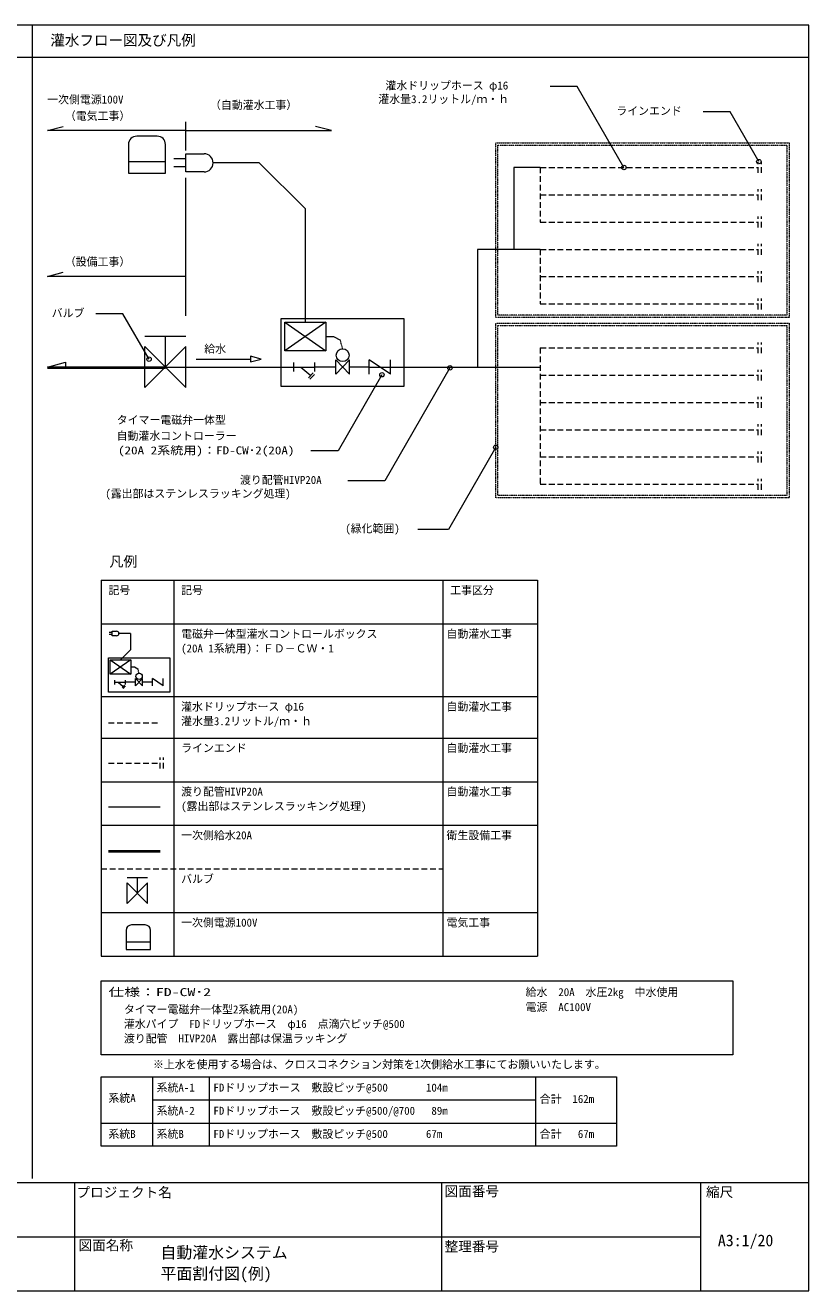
# Model space of a CAD drawing. Units: millimetres, scale not verified. Extents: x -19736 to 19736, y -13918 to 13918.
# Drawn here: x 2497 to 19736, y -13918 to 13918 of the extents above; entities that cross this region are included whole.
import ezdxf
from ezdxf.enums import TextEntityAlignment as Align

# ---------------------------------------------------------------- set-up
doc = ezdxf.new("R2010")
doc.units = ezdxf.units.MM
doc.header["$LTSCALE"] = 10
doc.linetypes.add('USER2', pattern=[19.05, 12.7, -6.35])
doc.linetypes.add('USER4', pattern=[1.27, 0.5, -0.25, 0.01, -0.25, 0.01, -0.25])
for name, color, linetype, lineweight in [('0-1_WAKU', 7, 'Continuous', 18), ('0-6_moji', 7, 'Continuous', 18), ('0-9_00kansui01', 4, 'USER2', 18), ('0-A_00kansui02', 6, 'Continuous', 18), ('0-C_KANAMONO', 4, 'USER4', 18), ('F-0', 7, 'Continuous', 18)]:
    doc.layers.add(name, color=color, linetype=linetype, lineweight=lineweight)
doc.styles.add('ＭＳ ゴシック', font='')
doc.styles.get('ＭＳ ゴシック').set_extended_font_data('MS Gothic')

msp = doc.modelspace()

# ---------------------------------------------------------------- linework, layer by layer
at = {"layer": '0-1_WAKU'}
for p, q in [((2656.21, -11447.5), (2656.21, 13917.5)), ((-19736.25, 13217.5), (19736.25, 13217.5)), ((3586.25, -13917.5), (3586.25, -11542.5)), ((11661.25, -13917.5), (11661.25, -11542.5)), ((17361.25, -13917.5), (17361.25, -11542.5)), ((-1448.75, -12730), (17361.25, -12730))]:
    msp.add_line(p, q, dxfattribs=at)
msp.add_lwpolyline([(-19736.25, -13917.5), (19736.25, -13917.5), (19736.25, -11542.5), (-19736.25, -11542.5)], close=True, dxfattribs=at)
at = {"layer": '0-6_moji'}
for p, q in [((2987.39, 11600.89), (3333.92, 11691.18)), ((6029.83, 11163.63), (6029.83, 11797.78)), ((6029.83, 11600.89), (2987.39, 11600.89)), ((6029.83, 7530.34), (6029.83, 10559.51)), ((2987.39, 8393.66), (3333.92, 8483.96)), ((6029.83, 8393.66), (2987.39, 8393.66)), ((6256.88, 6577.17), (7452.71, 6577.17)), ((4166.21, 1709.45), (4166.21, -6560.55)), ((4166.21, 1709.45), (13766.21, 1709.45)), ((5766.21, 1709.45), (5766.21, -6560.55)), ((11686.21, 1709.45), (11686.21, -6560.55)), ((13766.21, 1709.45), (13766.21, -6560.55)), ((4166.21, 749.45), (13766.21, 749.45)), ((4166.21, -850.55), (13766.21, -850.55)), ((4166.21, -1760.55), (13766.21, -1760.55)), ((4166.21, -2720.55), (13766.21, -2720.55)), ((4166.21, -3680.55), (13766.21, -3680.55)), ((4166.21, -5600.55), (13766.21, -5600.55)), ((4166.21, -6560.55), (13766.21, -6560.55)), ((5296.21, -9210.55), (5296.21, -10740.55)), ((6546.21, -9210.55), (6546.21, -10740.55)), ((13726.21, -9210.55), (13726.21, -10740.55)), ((5296.21, -9720.55), (13726.21, -9720.55)), ((4166.21, -10230.55), (15506.21, -10230.55))]:
    msp.add_line(p, q, dxfattribs=at)
at = {"layer": '0-6_moji', "linetype": 'USER2'}
msp.add_line((4166.21, -4640.55), (11686.21, -4640.55), dxfattribs=at)
at = {"layer": '0-6_moji'}
for points in [[(15670.73, 10789.45), (14641.37, 12572.35), (14044.95, 12572.35)], [(18639.12, 10919.1), (18006.7, 12014.48), (17410.29, 12014.48)], [(6029.83, 11600.89), (9232.27, 11600.89), (8885.74, 11691.18)], [(5220.08, 6573.79), (4646.28, 7567.64), (4049.86, 7567.64)], [(10346.12, 6229.74), (9379.77, 4555.97), (8783.36, 4555.97)], [(11841.48, 6382.74), (10405.53, 3895.6), (9594.97, 3895.6)], [(12849.85, 4636.2), (11806.49, 2829.06), (11133.34, 2829.06)]]:
    msp.add_lwpolyline(points, dxfattribs=at)
for points in [[(7689.57, 6577.17), (7452.25, 6638.72), (7453.17, 6515.61)], [(4166.21, -7100.55), (18066.21, -7100.55), (18066.21, -8730.55), (4166.21, -8730.55)], [(4166.21, -9210.55), (15506.21, -9210.55), (15506.21, -10740.55), (4166.21, -10740.55)]]:
    msp.add_lwpolyline(points, close=True, dxfattribs=at)
for centre in [(18639.12, 10919.1), (15670.73, 10789.45), (5220.08, 6573.79), (11841.48, 6382.74), (10346.12, 6229.74), (12849.85, 4636.2)]:
    msp.add_circle(centre, 48, dxfattribs=at)
at = {"layer": '0-9_00kansui01'}
for p, q in [((18622.49, 10669.45), (18622.49, 10909.45)), ((18694.49, 10669.45), (18694.49, 10909.45)), ((13828.58, 10789.45), (13828.58, 9589.45)), ((13828.58, 10789.45), (18622.49, 10789.45)), ((18622.49, 10069.45), (18622.49, 10309.45)), ((18694.49, 10069.45), (18694.49, 10309.45)), ((13828.58, 10189.45), (18622.49, 10189.45)), ((13828.58, 9589.45), (18622.49, 9589.45)), ((18622.49, 9469.45), (18622.49, 9709.45)), ((18694.49, 9469.45), (18694.49, 9709.45)), ((13828.58, 8989.45), (18622.49, 8989.45)), ((18622.49, 8869.45), (18622.49, 9109.45)), ((18694.49, 8869.45), (18694.49, 9109.45)), ((13828.58, 8389.45), (18622.49, 8389.45)), ((18622.49, 8269.45), (18622.49, 8509.45)), ((18694.49, 8269.45), (18694.49, 8509.45)), ((18622.49, 7669.45), (18622.49, 7909.45)), ((18694.49, 7669.45), (18694.49, 7909.45)), ((13828.58, 6822.07), (18622.49, 6822.07)), ((18622.49, 6702.07), (18622.49, 6942.07)), ((18694.49, 6702.07), (18694.49, 6942.07)), ((13828.58, 6222.07), (18622.49, 6222.07)), ((18622.49, 6102.07), (18622.49, 6342.07)), ((18694.49, 6102.07), (18694.49, 6342.07)), ((13828.58, 5622.07), (18622.49, 5622.07)), ((18622.49, 5502.07), (18622.49, 5742.07)), ((18694.49, 5502.07), (18694.49, 5742.07)), ((13828.58, 5022.07), (18622.49, 5022.07)), ((18622.49, 4902.07), (18622.49, 5142.07)), ((18694.49, 4902.07), (18694.49, 5142.07)), ((18622.49, 4302.07), (18622.49, 4542.07)), ((18694.49, 4302.07), (18694.49, 4542.07)), ((13828.58, 4422.07), (18622.49, 4422.07)), ((18622.49, 3702.07), (18622.49, 3942.07)), ((18694.49, 3702.07), (18694.49, 3942.07)), ((4326.21, -1423.75), (5465.69, -1423.75)), ((5465.69, -2432.13), (5465.69, -2192.13)), ((5537.69, -2432.13), (5537.69, -2192.13)), ((4326.21, -2312.13), (5465.69, -2312.13))]:
    msp.add_line(p, q, dxfattribs=at)
for points in [[(13828.58, 8989.45), (13828.58, 7789.45), (18622.49, 7789.45)], [(13828.58, 6822.07), (13828.58, 3822.07), (18622.49, 3822.07)]]:
    msp.add_lwpolyline(points, dxfattribs=at)
at = {"layer": '0-A_00kansui02'}
for p, q in [((5399.92, 11476.74), (4947.93, 11476.74)), ((4767.93, 11296.74), (4767.93, 10664.74)), ((5579.92, 10664.74), (5579.92, 11296.74)), ((5579.92, 10914.24), (4767.93, 10914.24)), ((6029.83, 10982.1), (5768.94, 10982.1)), ((6029.83, 11092.1), (6429.83, 11092.1)), ((7644.83, 10892.1), (6629.83, 10892.1)), ((7644.83, 10892.1), (8659.83, 9877.1)), ((4767.93, 10664.74), (5579.92, 10664.74)), ((6029.83, 10802.1), (5768.94, 10802.1)), ((13246.21, 10789.45), (13246.21, 8989.45)), ((13828.58, 10789.45), (13246.21, 10789.45)), ((8659.83, 7390.36), (8659.83, 9877.1)), ((13828.58, 8989.45), (12446.21, 8989.45)), ((12446.21, 8989.45), (12446.21, 6400.36)), ((8209.83, 7390.36), (9109.83, 6760.36)), ((9109.83, 7390.36), (8209.83, 6760.36)), ((6029.83, 7075.36), (5129.83, 7075.36)), ((5579.83, 6400.36), (5579.83, 7075.36)), ((2987.39, 6400.36), (3383.6, 6506.52)), ((3383.6, 6506.52), (3383.6, 6400.36)), ((8396.21, 6499.34), (8396.21, 6301.38)), ((8860.7, 6499.34), (8860.7, 6301.38)), ((9327.86, 6241.9), (9631.8, 6558.82)), ((9631.8, 6241.9), (9327.86, 6558.82)), ((9327.86, 6241.9), (9327.86, 6558.82)), ((9631.8, 6241.9), (9631.8, 6558.82)), ((10536.91, 6241.9), (10066.51, 6558.82)), ((10066.51, 6241.9), (10066.51, 6558.82)), ((10536.91, 6241.9), (10536.91, 6558.82)), ((5579.83, 6400.36), (2987.39, 6400.36)), ((5579.83, 6368.36), (2987.39, 6368.36)), ((5546.11, 6400.36), (8396.21, 6400.36)), ((8396.21, 6400.36), (8860.7, 6400.36)), ((8558.6, 6400.36), (8779.35, 6216.53)), ((8831.08, 6269.87), (8727.62, 6163.19)), ((8862.19, 6239.7), (8758.73, 6133.02)), ((9327.86, 6400.36), (8860.7, 6400.36)), ((10066.51, 6400.36), (9631.8, 6400.36)), ((10066.51, 6400.36), (13828.58, 6400.36)), ((4407.26, 562.46), (4342.03, 562.46)), ((4407.26, 589.96), (4507.26, 589.96)), ((4407.26, 517.46), (4342.03, 517.46)), ((4811.01, 539.96), (4557.26, 539.96)), ((4811.01, 539.96), (4811.01, 181.11)), ((4591.21, -38.69), (4811.01, 181.11)), ((4366.21, -38.69), (4816.21, -353.69)), ((4816.21, -38.69), (4366.21, -353.69)), ((4459.4, -484.2), (4459.4, -583.18)), ((4459.4, -533.69), (4691.64, -533.69)), ((4540.59, -533.69), (4650.97, -625.6)), ((4691.64, -484.2), (4691.64, -583.18)), ((4925.22, -533.69), (4691.64, -533.69)), ((4925.22, -612.92), (5077.19, -454.46)), ((5077.19, -612.92), (4925.22, -454.46)), ((4925.22, -612.92), (4925.22, -454.46)), ((5077.19, -612.92), (5077.19, -454.46)), ((5294.55, -533.69), (5077.19, -533.69)), ((5529.75, -612.92), (5294.55, -454.46)), ((5294.55, -612.92), (5294.55, -454.46)), ((5529.75, -612.92), (5529.75, -454.46)), ((4676.83, -598.93), (4625.11, -652.27)), ((4692.39, -614.02), (4640.66, -667.36)), ((4326.21, -3272.13), (5465.69, -3272.13)), ((4326.21, -4232.13), (5465.69, -4232.13)), ((4326.21, -4264.13), (5465.69, -4264.13)), ((5188.75, -4835), (4738.75, -4835)), ((4963.75, -5172.5), (4963.75, -4835)), ((4714.13, -5992.9), (4714.13, -6414.24)), ((5135.46, -5872.9), (4834.13, -5872.9)), ((5255.46, -6414.24), (5255.46, -5992.9)), ((5255.46, -6247.91), (4714.13, -6247.91)), ((4714.13, -6414.24), (5255.46, -6414.24))]:
    msp.add_line(p, q, dxfattribs=at)
at = {"layer": '0-A_00kansui02', "linetype": 'USER4'}
for p, q in [((9479.83, 6803.04), (9430.03, 6988.89)), ((5001.21, -332.35), (4976.31, -239.43))]:
    msp.add_line(p, q, dxfattribs=at)
at = {"layer": '0-A_00kansui02'}
for points in [[(6429.83, 10692.1), (6029.83, 10692.1), (6029.83, 11092.1), (6429.83, 11092.1)], [(6429.83, 10692.1), (6029.83, 10692.1), (6029.83, 11092.1)], [(9109.83, 7075.36), (9280.27, 7075.36), (9430.03, 6988.89)], [(4507.26, 489.96), (4407.26, 489.96), (4407.26, 589.96), (4507.26, 589.96)], [(4507.26, 489.96), (4407.26, 489.96), (4407.26, 589.96)], [(4816.21, -196.19), (4901.43, -196.19), (4976.31, -239.43)]]:
    msp.add_lwpolyline(points, dxfattribs=at)
for points in [[(10829.83, 7470.36), (10829.83, 5970.36), (8129.83, 5970.36), (8129.83, 7470.36)], [(8209.83, 7390.36), (9109.83, 7390.36), (9109.83, 6760.36), (8209.83, 6760.36)], [(6029.83, 5950.36), (6029.83, 6850.36), (5129.83, 5950.36), (5129.83, 6850.36)], [(5676.21, 1.31), (5676.21, -748.69), (4326.21, -748.69), (4326.21, 1.31)], [(4366.21, -38.69), (4816.21, -38.69), (4816.21, -353.69), (4366.21, -353.69)], [(5188.75, -5397.5), (5188.75, -4947.5), (4738.75, -5397.5), (4738.75, -4947.5)]]:
    msp.add_lwpolyline(points, close=True, dxfattribs=at)
for centre, radius in [((9479.83, 6660.91), 142.13), ((5001.21, -403.42), 71.07)]:
    msp.add_circle(centre, radius, dxfattribs=at)
for centre, radius, start, end in [((4947.93, 11296.74), 180, 90, 180), ((5399.92, 11296.74), 180, 0, 90), ((6429.83, 10892.1), 200, 270, 90), ((6429.83, 10892.1), 200, 270, 90), ((4507.26, 539.96), 50, 270, 90), ((4507.26, 539.96), 50, 270, 90), ((4834.13, -5992.9), 120, 90, 180), ((5135.46, -5992.9), 120, 0, 90)]:
    msp.add_arc(centre, radius, start, end, dxfattribs=at)
at = {"layer": '0-C_KANAMONO'}
for points in [[(12849.85, 11330.14), (19303.08, 11330.14), (19303.08, 7492.17), (12849.85, 7492.17)], [(12897.85, 11282.14), (19255.08, 11282.14), (19255.08, 7540.17), (12897.85, 7540.17)], [(12849.85, 7362.75), (19303.08, 7362.75), (19303.08, 3524.79), (12849.85, 3524.79)], [(12897.85, 7314.75), (19255.08, 7314.75), (19255.08, 3572.79), (12897.85, 3572.79)]]:
    msp.add_lwpolyline(points, close=True, dxfattribs=at)
at = {"layer": 'F-0'}
msp.add_lwpolyline([(19736.25, -11542.5), (19736.25, 13917.5), (-19736.25, 13917.5), (-19736.25, -11542.5)], dxfattribs=at)

# ---------------------------------------------------------------- texts
at = {"layer": '0-6_moji', "style": 'ＭＳ ゴシック'}
for s, height, p in [('灌水フロー図及び凡例', 234.6, (3047.76, 13400.74)), ('灌水ドリップホース φ16', 176, (10422.35, 12452.35)), ('一次側電源100V', 176, (2978.43, 12144.05)), ('（自動灌水工事）', 176, (6560.92, 12024.05)), ('灌水量3.2リットル/ｍ・ｈ', 176, (10266.41, 12152.35)), ('（電気工事）', 176, (3366.96, 11784.05)), ('ラインエンド', 176, (15503.02, 11894.48)), ('（設備工事）', 176, (3366.96, 8576.82)), ('バルブ', 176, (3078.23, 7447.64)), ('給水', 176, (6434.88, 6658.99)), ('タイマー電磁弁一体型', 176, (4508.57, 5095.97)), ('自動灌水コントローラー', 176, (4506.7, 4745.97)), ('渡り配管HIVP20A', 176, (7219.88, 3775.6)), ('(露出部はステンレスラッキング処理)', 176, (4257.04, 3475.6)), ('(緑化範囲)', 176, (9537.94, 2709.06)), ('凡例', 225.6, (4348.35, 1941.36)), ('記号', 176, (4326.21, 1349.45)), ('記号', 176, (5926.21, 1349.45)), ('工事区分', 176, (11846.21, 1349.45)), ('電磁弁一体型灌水コントロールボックス', 176, (5926.21, 389.45)), ('自動灌水工事', 176, (11766.21, 389.45)), ('(20A 1系統用)：ＦＤ－ＣＷ・1', 176, (5926.21, 69.45)), ('灌水ドリップホース φ16', 176, (5926.21, -1210.55)), ('自動灌水工事', 176, (11766.21, -1210.55)), ('灌水量3.2リットル/ｍ・ｈ', 176, (5926.21, -1530.55)), ('ラインエンド', 176, (5926.21, -2120.55)), ('自動灌水工事', 176, (11766.21, -2120.55)), ('渡り配管HIVP20A', 176, (5926.21, -3080.55)), ('自動灌水工事', 176, (11766.21, -3080.55)), ('(露出部はステンレスラッキング処理)', 176, (5926.21, -3400.55)), ('一次側給水20A', 176, (5926.21, -4040.55)), ('衛生設備工事', 176, (11766.21, -4040.55)), ('バルブ', 176, (5926.21, -5000.55)), ('一次側電源100V', 176, (5926.21, -5960.55)), ('電気工事', 176, (11766.21, -5960.55)), ('給水\u300020A\u3000水圧2kg\u3000中水使用', 176, (13506.21, -7490.55)), ('タイマー電磁弁一体型2系統用(20A)', 176, (4666.21, -7870.55)), ('電源\u3000AC100V', 176, (13506.21, -7820.55)), ('灌水パイプ\u3000FDドリップホース\u3000φ16\u3000点滴穴ピッチ@500', 176, (4666.21, -8190.55)), ('渡り配管\u3000HIVP20A\u3000露出部は保温ラッキング', 176, (4666.21, -8510.55)), ('※上水を使用する場合は、クロスコネクション対策を1次側給水工事にてお願いいたします。', 176, (5306.21, -9080.55)), ('系統A-1', 176, (5386.21, -9590.55)), ('FDドリップホース\u3000敷設ピッチ@500       104m', 176, (6636.21, -9590.55)), ('系統A', 176, (4326.21, -9820.55)), ('合計\u3000162m', 176, (13816.21, -9840.55)), ('系統A-2', 176, (5386.21, -10100.55)), ('FDドリップホース\u3000敷設ピッチ@500/@700   89m', 176, (6636.21, -10100.55)), ('系統B', 176, (4326.21, -10610.55)), ('系統B', 176, (5386.21, -10610.55)), ('FDドリップホース\u3000敷設ピッチ@500       67m', 176, (6636.21, -10610.55)), ('合計\u3000 67m', 176, (13816.21, -10610.55))]:
    msp.add_text(s, height=height, dxfattribs=at).set_placement(p, align=Align.BOTTOM_LEFT)
for s, width, p in [('(20A 2系統用)：FD-CW･2(20A)', 1.2, (4537, 4425.97)), ('仕様：FD-CW･2', 1.45, (4326.21, -7490.55))]:
    msp.add_text(s, height=176, dxfattribs=dict(at, width=width)).set_placement(p, align=Align.BOTTOM_LEFT)
at = {"layer": 'F-0', "style": 'ＭＳ ゴシック'}
for s, height, p in [('プロジェクト名', 219.9, (3622.45, -11931.15)), ('図面番号', 219.9, (11723.53, -11905.86)), ('縮尺', 219.9, (17475.48, -11922.72)), ('図面名称', 219.9, (3669.31, -13094.4)), ('整理番号', 219.9, (11723.53, -13119.68)), ('A3:1/20', 256.6, (17736.4, -13016.63)), ('自動灌水システム', 256.6, (5471.56, -13282.45)), ('平面割付図(例)', 256.6, (5471.56, -13746.53))]:
    msp.add_text(s, height=height, dxfattribs=at).set_placement(p, align=Align.BOTTOM_LEFT)

doc.saveas('drawing.dxf')
